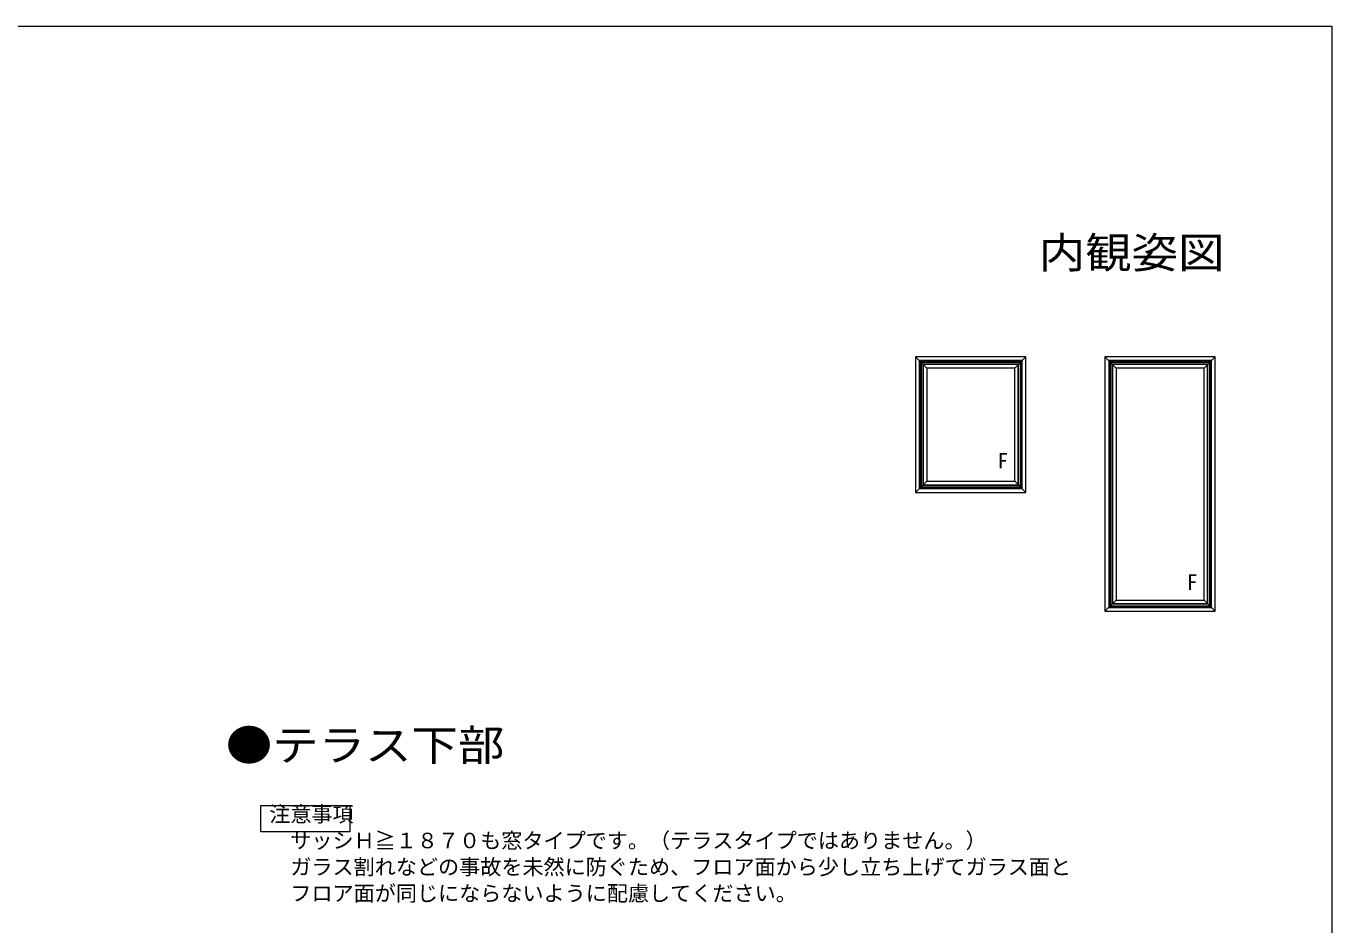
# Model space of a CAD drawing. Units: millimetres, scale not verified. Extents: x -1188 to -198, y -840 to 760.
# Drawn here: x -693 to -198, y 379.6 to 720 of the extents above; entities that cross this region are included whole.
import ezdxf
from ezdxf.enums import TextEntityAlignment as Align

# ---------------------------------------------------------------- set-up
doc = ezdxf.new("R2010")
doc.units = ezdxf.units.MM
doc.header["$LTSCALE"] = 4
for name, color, linetype, lineweight in [('0-1_USER1', 3, 'Continuous', 9), ('0-2_YKK_ZWAK', 7, 'Continuous', 9), ('0-8_YKK_A1', 4, 'Continuous', 9)]:
    doc.layers.add(name, color=color, linetype=linetype, lineweight=lineweight)
doc.styles.add('ＭＳ ゴシック', font='')
doc.styles.get('ＭＳ ゴシック').set_extended_font_data('MS Gothic')

msp = doc.modelspace()

# ---------------------------------------------------------------- linework, layer by layer
at = {"layer": '0-1_USER1'}
for p, q in [((-604.045, 424.821), (-570.274, 424.821)), ((-604.045, 414.821), (-604.045, 424.821)), ((-570.274, 424.821), (-570.274, 414.821)), ((-570.274, 414.821), (-604.045, 414.821))]:
    msp.add_line(p, q, dxfattribs=at)
at = {"layer": '0-2_YKK_ZWAK'}
for p, q in [((-1188, 720), (-198, 720)), ((-198, 720), (-198, -840))]:
    msp.add_line(p, q, dxfattribs=at)
at = {"layer": '0-8_YKK_A1'}
for p, q in [((-355.811, 594.701), (-351.611, 590.501)), ((-355.811, 594.701), (-355.811, 543.401)), ((-314.011, 594.701), (-355.811, 594.701)), ((-314.011, 594.701), (-318.211, 590.501)), ((-314.011, 543.401), (-314.011, 594.701)), ((-284.011, 594.701), (-279.811, 590.501)), ((-284.011, 594.701), (-284.011, 498.401)), ((-242.211, 594.701), (-284.011, 594.701)), ((-242.211, 594.701), (-246.411, 590.501)), ((-242.211, 498.401), (-242.211, 594.701)), ((-354.411, 593.301), (-354.411, 544.801)), ((-315.411, 593.301), (-354.411, 593.301)), ((-353.971, 592.861), (-353.971, 545.241)), ((-315.851, 592.861), (-353.971, 592.861)), ((-353.751, 592.641), (-353.751, 545.461)), ((-316.071, 592.641), (-353.751, 592.641)), ((-353.036, 591.926), (-353.036, 546.176)), ((-316.786, 591.926), (-353.036, 591.926)), ((-352.911, 591.801), (-352.911, 546.301)), ((-316.911, 591.801), (-352.911, 591.801)), ((-351.611, 590.501), (-351.611, 547.601)), ((-318.211, 590.501), (-351.611, 590.501)), ((-318.211, 547.601), (-318.211, 590.501)), ((-316.911, 546.301), (-316.911, 591.801)), ((-316.786, 546.176), (-316.786, 591.926)), ((-316.071, 545.461), (-316.071, 592.641)), ((-315.851, 545.241), (-315.851, 592.861)), ((-315.411, 544.801), (-315.411, 593.301)), ((-282.611, 593.301), (-282.611, 499.801)), ((-243.611, 593.301), (-282.611, 593.301)), ((-282.171, 592.861), (-282.171, 500.241)), ((-244.051, 592.861), (-282.171, 592.861)), ((-281.951, 592.641), (-281.951, 500.461)), ((-244.271, 592.641), (-281.951, 592.641)), ((-281.236, 591.926), (-281.236, 501.176)), ((-244.986, 591.926), (-281.236, 591.926)), ((-281.111, 591.801), (-281.111, 501.301)), ((-245.111, 591.801), (-281.111, 591.801)), ((-279.811, 590.501), (-279.811, 502.601)), ((-246.411, 590.501), (-279.811, 590.501)), ((-246.411, 502.601), (-246.411, 590.501)), ((-245.111, 501.301), (-245.111, 591.801)), ((-244.986, 501.176), (-244.986, 591.926)), ((-244.271, 500.461), (-244.271, 592.641)), ((-244.051, 500.241), (-244.051, 592.861)), ((-243.611, 499.801), (-243.611, 593.301)), ((-355.811, 543.401), (-351.611, 547.601)), ((-354.411, 544.801), (-315.411, 544.801)), ((-353.971, 545.241), (-315.851, 545.241)), ((-353.751, 545.461), (-316.071, 545.461)), ((-353.036, 546.176), (-316.786, 546.176)), ((-352.911, 546.301), (-316.911, 546.301)), ((-351.611, 547.601), (-318.211, 547.601)), ((-314.011, 543.401), (-318.211, 547.601)), ((-355.811, 543.401), (-314.011, 543.401)), ((-284.011, 498.401), (-279.811, 502.601)), ((-282.171, 500.241), (-244.051, 500.241)), ((-281.951, 500.461), (-244.271, 500.461)), ((-281.236, 501.176), (-244.986, 501.176)), ((-281.111, 501.301), (-245.111, 501.301)), ((-279.811, 502.601), (-246.411, 502.601)), ((-242.211, 498.401), (-246.411, 502.601)), ((-284.011, 498.401), (-242.211, 498.401)), ((-282.611, 499.801), (-243.611, 499.801))]:
    msp.add_line(p, q, dxfattribs=at)

# ---------------------------------------------------------------- texts
at = {"layer": '0-1_USER1', "color": 7, "style": 'ＭＳ ゴシック', "width": 1.1}
for s, p in [('内観姿図', (-309.126, 624.793)), ('●テラス下部', (-617.298, 438.212))]:
    msp.add_text(s, height=11.73, dxfattribs=at).set_placement(p, align=Align.BOTTOM_LEFT)
at = {"layer": '0-1_USER1', "color": 4, "style": 'ＭＳ ゴシック'}
for s, p in [('注意事項', (-600.845, 416.82)), ('\u3000サッシＨ≧１８７０も窓タイプです。（テラスタイプではありません。）', (-600.845, 406.821)), ('\u3000ガラス割れなどの事故を未然に防ぐため、フロア面から少し立ち上げてガラス面と', (-600.845, 396.82)), ('\u3000フロア面が同じにならないように配慮してください。', (-600.845, 386.821))]:
    msp.add_text(s, height=5.865, dxfattribs=at).set_placement(p, align=Align.BOTTOM_LEFT)
at = {"layer": '0-8_YKK_A1', "style": 'ＭＳ ゴシック'}
for p in [(-324.748, 550.687), (-252.948, 504.687)]:
    msp.add_text('F', height=5.865, dxfattribs=at).set_placement(p, align=Align.BOTTOM_LEFT)

doc.saveas('drawing.dxf')
